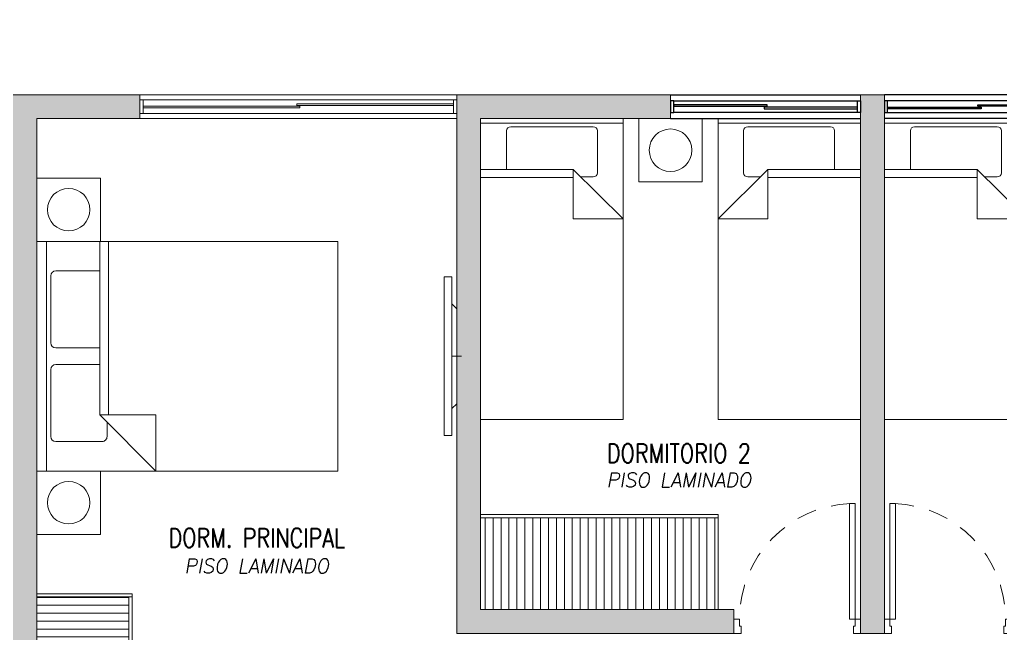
# Model space of a CAD drawing. Header units: millimetres. Extents: x -3 to 53, y -110 to 39.
# Drawn here: x 27.09 to 33.28, y 7.17 to 11.05 of the extents above; entities that cross this region are included whole.
import ezdxf
from ezdxf import colors
from ezdxf.entities.mleader import LeaderData, LeaderLine
from ezdxf.enums import TextEntityAlignment as Align
from ezdxf.math import Vec2, Vec3

# ---------------------------------------------------------------- set-up
doc = ezdxf.new("R2010")
doc.units = ezdxf.units.MM
doc.linetypes.add('HIDDEN2', pattern=[0.1875, 0.125, -0.0625])
for name, color, linetype in [('A-EST HATCH', 8, 'Continuous'), ('A-EST PLACAS', 8, 'Continuous'), ('A-EST VIGAS', 8, 'HIDDEN2'), ('A-MURO BAJO', 8, 'Continuous'), ('A-PROYECCIONES', 8, 'HIDDEN2'), ('A-TEXTO-ACABADO PISO', 8, 'Continuous'), ('A-TEXTO-INDICACIONES', 8, 'Continuous'), ('DLP_MOBILIARIO', 8, 'Continuous'), ('DLP_MOBILIARIO FIJO', 8, 'Continuous'), ('DLP_TEXTO AMBIENTE', 8, 'Continuous')]:
    doc.layers.add(name, color=color, linetype=linetype)
doc.layers.add('A-MUROS', color=8, linetype='Continuous', lineweight=30)
doc.styles.add('ROMANS', font='ROMANS.shx', dxfattribs={"oblique": 10})
doc.styles.add('TXT_COTAS', font='romans.shx', dxfattribs={"width": 0.8})

# ---------------------------------------------------------------- blocks, each defined once
blk = doc.blocks.new('EST-P2')
at = {"layer": 'A-EST HATCH', "lineweight": 0}
h = blk.add_hatch(color=8, dxfattribs=at)
h.dxf.hatch_style = 1
h.paths.add_polyline_path([(-39.55, -10.99), (-39.55, -4.925), (-38.05, -4.925), (-38.05, -5.675), (-37.9, -5.675), (-37.9, -4.725), (-39.7, -4.725), (-39.7, -5.6), (-41.2, -5.6), (-41.2, -5.1), (-41.35, -5.1), (-41.35, -5.8), (-39.7, -5.8), (-39.7, -10.99)])
h.paths.add_polyline_path([(-18.45, -0.925), (-20.05, -0.925), (-20.05, 2.175), (-18.85, 2.175), (-18.85, 2.325), (-20.2, 2.325), (-20.2, -1.075), (-18.45, -1.075)])
h.paths.add_polyline_path([(-17.65, 2.325), (-17.5, 2.325), (-17.5, -1.075), (-17.65, -1.075)])
h.paths.add_polyline_path([(-12.15, 2.8), (-11.85, 2.8), (-11.85, 2.65), (-12, 2.65), (-12, -0.425), (-12.15, -0.425)])
h.paths.add_polyline_path([(-15.1, 2.175), (-15.1, -0.925), (-16.7, -0.925), (-16.7, -1.075), (-14.95, -1.075), (-14.95, 2.325), (-16.3, 2.325), (-16.3, 2.175)])
h.paths.add_polyline_path([(-5.85, 2.65), (-5.25, 2.65), (-5.25, 2.8), (-6, 2.8), (-6, -0.6), (-4.85, -0.6), (-4.85, -0.45), (-5.85, -0.45)])
h.paths.add_polyline_path([(-4.05, 2.8), (-4.05, -0.6), (-3.9, -0.6), (-3.9, 2.8)])
h.paths.add_polyline_path([(-3.1, -0.45), (-1.5, -0.45), (-1.5, 2.65), (-2.7, 2.65), (-2.7, 2.8), (-1.35, 2.8), (-1.35, -0.6), (-3.1, -0.6)])
h.paths.add_polyline_path([(-5.85, -10.9), (-5.25, -10.9), (-5.25, -11.05), (-6, -11.05), (-6, -7.65), (-4.85, -7.65), (-4.85, -7.8), (-5.85, -7.8)])
h.paths.add_polyline_path([(-4.05, -11.05), (-4.05, -7.65), (-3.9, -7.65), (-3.9, -11.05)])
h.paths.add_polyline_path([(-3.1, -7.8), (-1.5, -7.8), (-1.5, -10.9), (-2.7, -10.9), (-2.7, -11.05), (-1.35, -11.05), (-1.35, -7.65), (-3.1, -7.65)])
h.paths.add_polyline_path([(-8.7, -7.55), (-8.85, -7.55), (-8.85, -10.9), (-9, -10.9), (-9, -11.05), (-8.7, -11.05)])
h.paths.add_polyline_path([(-18.45, -7.325), (-20.05, -7.325), (-20.05, -10.425), (-18.85, -10.425), (-18.85, -10.575), (-20.2, -10.575), (-20.2, -7.175), (-18.45, -7.175)])
h.paths.add_polyline_path([(-17.65, -10.575), (-17.5, -10.575), (-17.5, -7.175), (-17.65, -7.175)])
h.paths.add_polyline_path([(-12.15, -11.05), (-11.85, -11.05), (-11.85, -10.9), (-12, -10.9), (-12, -7.825), (-12.15, -7.825)])
h.paths.add_polyline_path([(-15.1, -10.425), (-15.1, -7.325), (-16.7, -7.325), (-16.7, -7.175), (-14.95, -7.175), (-14.95, -10.575), (-16.3, -10.575), (-16.3, -10.425)])
h.paths.add_polyline_path([(-31.6, -0.925), (-30, -0.925), (-30, 2.175), (-31.2, 2.175), (-31.2, 2.325), (-29.85, 2.325), (-29.85, -1.075), (-31.6, -1.075)])
h.paths.add_polyline_path([(-32.4, 2.325), (-32.55, 2.325), (-32.55, -1.075), (-32.4, -1.075)])
h.paths.add_polyline_path([(-38.2, 2.8), (-38.2, 2.65), (-38.05, 2.65), (-38.05, -0.425), (-37.9, -0.425), (-37.9, 2.8)])
h.paths.add_polyline_path([(-34.95, 2.175), (-34.95, -0.925), (-33.35, -0.925), (-33.35, -1.075), (-35.1, -1.075), (-35.1, 2.325), (-33.75, 2.325), (-33.75, 2.175)])
h.paths.add_polyline_path([(-39.7, -2.45), (-41.35, -2.45), (-41.35, -3.15), (-41.2, -3.15), (-41.2, -2.65), (-39.7, -2.65), (-39.7, -3.525), (-37.9, -3.525), (-37.9, -2.575), (-38.05, -2.575), (-38.05, -3.325), (-39.55, -3.325), (-39.55, 2.74), (-39.7, 2.74)])
h.paths.add_polyline_path([(-44.2, 2.65), (-44.8, 2.65), (-44.8, 2.8), (-44.05, 2.8), (-44.05, -0.6), (-45.2, -0.6), (-45.2, -0.45), (-44.2, -0.45)])
h.paths.add_polyline_path([(-46, 2.8), (-46, -0.6), (-46.15, -0.6), (-46.15, 2.8)])
h.paths.add_polyline_path([(-46.95, -0.45), (-48.55, -0.45), (-48.55, 2.65), (-47.35, 2.65), (-47.35, 2.8), (-48.7, 2.8), (-48.7, -0.6), (-46.95, -0.6)])
h.paths.add_polyline_path([(-46, -11.05), (-46, -7.65), (-46.15, -7.65), (-46.15, -11.05)])
h.paths.add_polyline_path([(-46.95, -7.8), (-48.55, -7.8), (-48.55, -10.9), (-47.35, -10.9), (-47.35, -11.05), (-48.7, -11.05), (-48.7, -7.65), (-46.95, -7.65)])
h.paths.add_polyline_path([(-41.35, -7.55), (-41.2, -7.55), (-41.2, -10.9), (-41.05, -10.9), (-41.05, -11.05), (-41.35, -11.05)])
h.paths.add_polyline_path([(-31.6, -7.325), (-30, -7.325), (-30, -10.425), (-31.2, -10.425), (-31.2, -10.575), (-29.85, -10.575), (-29.85, -7.175), (-31.6, -7.175)])
h.paths.add_polyline_path([(-32.4, -10.575), (-32.55, -10.575), (-32.55, -7.175), (-32.4, -7.175)])
h.paths.add_polyline_path([(-37.9, -11.05), (-38.2, -11.05), (-38.2, -10.9), (-38.05, -10.9), (-38.05, -7.825), (-37.9, -7.825)])
h.paths.add_polyline_path([(-34.95, -10.425), (-34.95, -7.325), (-33.35, -7.325), (-33.35, -7.175), (-35.1, -7.175), (-35.1, -10.575), (-33.75, -10.575), (-33.75, -10.425)])
h.paths.add_polyline_path([(-10.35, -4.725), (-12.15, -4.725), (-12.15, -5.675), (-12, -5.675), (-12, -4.925), (-10.5, -4.925), (-10.5, -10.99), (-10.35, -10.99), (-10.35, -5.8), (-8.7, -5.8), (-8.7, -5.1), (-8.85, -5.1), (-8.85, -5.6), (-10.35, -5.6)])
h.paths.add_polyline_path([(-44.05, -11.05), (-44.05, -7.65), (-45.2, -7.65), (-45.2, -7.8), (-44.2, -7.8), (-44.2, -10.9), (-44.8, -10.9), (-44.8, -11.05)])
h.paths.add_polyline_path([(-46.9532, -2.7), (-47.1, -2.7), (-47.1, -1.5), (-44.95, -1.5), (-44.95, -1.65), (-45.4, -1.65), (-45.4, -3.25), (-45.6, -3.25), (-45.6, -1.65), (-46.95, -1.65), (-46.95, -2.7)], flags=17)
h.paths.add_polyline_path([(-46.9532, -5.55), (-47.1, -5.55), (-47.1, -6.75), (-44.95, -6.75), (-44.95, -6.6), (-45.4, -6.6), (-45.4, -5), (-45.6, -5), (-45.6, -6.6), (-46.95, -6.6), (-46.95, -5.55)], flags=17)
h.paths.add_polyline_path([(-41.1999, -4.05), (-44.05, -4.05), (-44.05, -1.5), (-44.2, -1.5), (-44.2, -4.05), (-46.95, -4.05), (-46.95, -3.45), (-47.1, -3.45), (-47.1, -4.05), (-49.85, -4.05), (-49.85, 0), (-50.05, 0), (-50.05, -8.25), (-49.85, -8.25), (-49.85, -4.2), (-47.1, -4.2), (-47.1, -4.8), (-46.95, -4.8), (-46.95, -4.2), (-44.2, -4.2), (-44.2, -6.75), (-44.05, -6.75), (-44.05, -4.2), (-41.1999, -4.2)])
h.paths.add_polyline_path([(-41.35, 2.8), (-41.35, -0.7), (-41.2, -0.7), (-41.2, 2.65), (-41.05, 2.65), (-41.05, 2.8)])
h.paths.add_polyline_path([(-10.35, 2.74), (-10.35, -2.45), (-8.7, -2.45), (-8.7, -3.15), (-8.85, -3.15), (-8.85, -2.65), (-10.35, -2.65), (-10.35, -3.525), (-12.15, -3.525), (-12.15, -2.575), (-12, -2.575), (-12, -3.325), (-10.5, -3.325), (-10.5, 2.74)])
h.paths.add_polyline_path([(-2.95, -4.05), (-0.2, -4.05), (-0.2, 0), (0, 0), (0, -8.25), (-0.2, -8.25), (-0.2, -4.2), (-2.95, -4.2), (-2.95, -4.8), (-3.1, -4.8), (-3.1, -4.2), (-5.85, -4.2), (-5.85, -6.75), (-6, -6.75), (-6, -4.2), (-8.8501, -4.2), (-8.8501, -4.05), (-6, -4.05), (-6, -1.5), (-5.85, -1.5), (-5.85, -4.05), (-3.1, -4.05), (-3.1, -3.45), (-2.95, -3.45)])
h.paths.add_polyline_path([(-8.7, 2.8), (-9, 2.8), (-9, 2.65), (-8.85, 2.65), (-8.85, -0.7), (-8.7, -0.7)])
h.paths.add_polyline_path([(-3.0968, -2.7), (-2.95, -2.7), (-2.95, -1.5), (-5.1, -1.5), (-5.1, -1.65), (-4.65, -1.65), (-4.65, -3.25), (-4.45, -3.25), (-4.45, -1.65), (-3.1, -1.65), (-3.1, -2.7)], flags=17)
h.paths.add_polyline_path([(-3.0968, -5.55), (-2.95, -5.55), (-2.95, -6.75), (-5.1, -6.75), (-5.1, -6.6), (-4.65, -6.6), (-4.65, -5), (-4.45, -5), (-4.45, -6.6), (-3.1, -6.6), (-3.1, -5.55)], flags=17)
h.paths.add_polyline_path([(-23.35, -3.525), (-23.2, -3.525), (-23.2, 0.475), (-23.35, 0.475)])
h.paths.add_polyline_path([(-27.6, -3.525), (-37, -3.525), (-37, -3.375), (-33.45, -3.375), (-33.45, -1.975), (-33.25, -1.975), (-33.25, -3.375), (-30.35, -3.375), (-30.35, -1.975), (-30.2, -1.975), (-30.2, -3.375), (-27.8, -3.375), (-27.8, -2.125), (-29.45, -2.125), (-29.45, -1.975), (-27.175, -1.975), (-27.175, -2.125), (-27.6, -2.125)])
h.paths.add_polyline_path([(-27.15, -3.525), (-25.05, -3.525), (-25.05, -3.375), (-27, -3.375), (-27, 0.325), (-25.05, 0.325), (-25.05, 0.475), (-27, 0.475), (-27, 2.325), (-27.85, 2.325), (-27.85, 2.175), (-27.15, 2.175)])
h.paths.add_polyline_path([(-22.45, -2.125), (-22.45, -3.525), (-13.05, -3.525), (-13.05, -3.375), (-16.6, -3.375), (-16.6, -1.975), (-16.8, -1.975), (-16.8, -3.375), (-19.7, -3.375), (-19.7, -1.975), (-19.85, -1.975), (-19.85, -3.375), (-22.25, -3.375), (-22.25, -2.125), (-20.6, -2.125), (-20.6, -1.975), (-22.825, -1.975), (-22.825, -2.125)])
h.paths.add_polyline_path([(-22.85, 2.175), (-22.2, 2.175), (-22.2, 2.325), (-23.05, 2.325), (-23.05, -3.525), (-22.85, -3.525)])
h.paths.add_polyline_path([(-23.05, -6.3), (-23.05, -10.575), (-22.2, -10.575), (-22.2, -10.425), (-22.85, -10.425), (-22.85, -6.3)])
h.paths.add_polyline_path([(-21.05, -6.275), (-21.05, -6.125), (-22.85, -6.125), (-22.85, -4.875), (-20.3, -4.875), (-20.3, -6.275), (-20.15, -6.275), (-20.15, -4.875), (-16.8, -4.875), (-16.8, -6.275), (-16.6, -6.275), (-16.6, -4.875), (-13.05, -4.875), (-13.05, -4.725), (-23.05, -4.725), (-23.05, -6.275)])
h.paths.add_polyline_path([(-27, -6.3), (-27, -10.025), (-23.35, -10.025), (-23.35, -7.375), (-25.7, -7.375), (-25.7, -6.825), (-26, -6.825), (-26, -6.675), (-25.55, -6.675), (-25.55, -7.225), (-23.35, -7.225), (-23.35, -4.875), (-26, -4.875), (-26, -4.725), (-23.2, -4.725), (-23.2, -10.175), (-27, -10.175), (-27, -10.575), (-27.85, -10.575), (-27.85, -10.425), (-27.15, -10.425), (-27.15, -6.3)])
h.paths.add_polyline_path([(-29, -6.275), (-29, -6.125), (-27.2, -6.125), (-27.2, -4.875), (-29.75, -4.875), (-29.75, -6.275), (-29.9, -6.275), (-29.9, -4.875), (-33.25, -4.875), (-33.25, -6.275), (-33.45, -6.275), (-33.45, -4.875), (-37, -4.875), (-37, -4.725), (-27, -4.725), (-27, -6.275)])
at = {"layer": 'A-EST PLACAS', "color": 8, "lineweight": 0}
for points in [[(-22.85, 2.175), (-22.2, 2.175), (-22.2, 2.325), (-23.05, 2.325), (-23.05, -3.525), (-22.85, -3.525)], [(-18.45, -0.925), (-20.05, -0.925), (-20.05, 2.175), (-18.85, 2.175), (-18.85, 2.325), (-20.2, 2.325), (-20.2, -1.075), (-18.45, -1.075)], [(-17.65, 2.325), (-17.5, 2.325), (-17.5, -1.075), (-17.65, -1.075)]]:
    blk.add_lwpolyline(points, close=True, dxfattribs=at)
at = {"layer": 'A-EST VIGAS', "color": 8, "lineweight": 0}
for p, q in [((-22.2, 2.325), (-20.2, 2.325)), ((-18.85, 2.325), (-17.65, 2.325)), ((-17.5, 2.325), (-16.3, 2.325))]:
    blk.add_line(p, q, dxfattribs=at)
blk = doc.blocks.new('1 PLAZA')
at = {"color": 8, "lineweight": 0}
for p, q in [((-0.2592, -0.0513), (0.2619, -0.0513)), ((-0.2859, -0.3221), (-0.2859, -0.0781)), ((0.2887, -0.0781), (0.2887, -0.3415)), ((-0.45, -0.3221), (0.1356, -0.3221)), ((0.1356, -0.371), (-0.45, -0.371)), ((0.45, -0.6318), (0.1356, -0.3221)), ((0.1356, -0.3221), (0.1356, -0.6318)), ((0.2619, -0.3683), (0.1825, -0.3683)), ((0.1356, -0.6318), (0.45, -0.6318))]:
    blk.add_line(p, q, dxfattribs=at)
at = {"color": 8, "lineweight": 0, "extrusion": (4.49068e-08, -3.60286e-08, 1), "elevation": 0}
blk.add_lwpolyline([(-0.45, -0.0287), (0.45, -0.0287), (0.45, 0), (-0.45, 0)], close=True, dxfattribs=at)
at = {"color": 8, "lineweight": 0}
blk.add_lwpolyline([(-0.45, -1.9), (-0.45, -0.0287), (0.45, -0.0287), (0.45, -1.9)], close=True, dxfattribs=at)
for centre, start, end in [((-0.2592, -0.0781), 90, 180), ((0.2619, -0.0781), 0, 90), ((0.2619, -0.3415), 270, 0)]:
    blk.add_arc(centre, 0.0267, start, end, dxfattribs=at)
blk = doc.blocks.new('VELADOR')
at = {"color": 8, "lineweight": 0}
blk.add_lwpolyline([(0, 0.4), (0, 0), (0.4, 0), (0.4, 0.4)], close=True, dxfattribs=at)
blk.add_circle((0.2, 0.2), 0.1344, dxfattribs=at)
blk = doc.blocks.new('A$C4BFA03A9')
at = {"color": 8, "lineweight": 0}
for points in [[(0.06, -0.5), (0.11, -0.5), (0.11, 0.5), (0.06, 0.5)], [(0.03, -0.3), (0.06, -0.33), (0.06, 0.33), (0.03, 0.3)]]:
    blk.add_lwpolyline(points, close=True, dxfattribs=at)
at = {"layer": 'A-PROYECCIONES', "color": 8, "lineweight": 0, "ltscale": 0.15}
blk.add_line((0.06, 0), (0, 0), dxfattribs=at)
blk = doc.blocks.new('CAMA 2PLAZAS C_VELADOR')
at = {"color": 8, "lineweight": 0}
for p, q in [((-1.8499, 0), (-0.3999, 0)), ((-1.8499, -0.06), (-1.8499, 0)), ((-0.3999, 0), (-0.3999, -0.06))]:
    blk.add_line(p, q, dxfattribs=at)
at = {"color": 8, "linetype": 'Continuous', "lineweight": 0}
for p, q in [((-1.8499, -0.06), (-0.3999, -0.06)), ((-1.8499, -1.9), (-1.8499, -0.06)), ((-0.3999, -0.06), (-0.3999, -1.9)), ((-1.6633, -0.3958), (-1.6633, -0.1184)), ((-1.6327, -0.0878), (-1.2086, -0.0878)), ((-1.1779, -0.1184), (-1.1779, -0.3958)), ((-1.0719, -0.3958), (-1.0719, -0.1184)), ((-1.0413, -0.0878), (-0.6172, -0.0878)), ((-0.5866, -0.1184), (-0.5866, -0.4118)), ((-1.8499, -0.396), (-0.7546, -0.396)), ((-0.3999, -0.7507), (-0.7546, -0.396)), ((-0.7546, -0.396), (-0.7546, -0.7507)), ((-0.7546, -0.452), (-1.8499, -0.452)), ((-0.6172, -0.4424), (-0.7082, -0.4424)), ((-0.7546, -0.7507), (-0.3999, -0.7507)), ((-0.3999, -1.9), (-1.8499, -1.9))]:
    blk.add_line(p, q, dxfattribs=at)
at = {"color": 8, "lineweight": 0}
for points in [[(-2.2499, -0.4), (-1.8499, -0.4), (-1.8499, 0), (-2.2499, 0)], [(-0.4, -0.4), (0, -0.4), (0, 0), (-0.4, 0)]]:
    blk.add_lwpolyline(points, close=True, dxfattribs=at)
for centre in [(-2.0499, -0.2), (-0.2, -0.2)]:
    blk.add_circle(centre, 0.1344, dxfattribs=at)
at = {"color": 8, "linetype": 'Continuous', "lineweight": 0}
for centre, start, end in [((-1.6327, -0.1184), 90, 180), ((-1.2086, -0.1184), 0, 90), ((-1.0413, -0.1184), 90, 180), ((-0.6172, -0.1184), 0, 90), ((-0.6172, -0.4118), 270, 0)]:
    blk.add_arc(centre, 0.0306, start, end, dxfattribs=at)
blk = doc.blocks.new('*U142')
at = {"color": 8, "lineweight": 0}
for p, q in [((0.01, 0.755), (0.01, 0.8)), ((0.055, 0.755), (0.01, 0.755)), ((0.1, 0.765), (0.055, 0.765)), ((0.055, 0.755), (0.055, 0.765)), ((0.1, 0.765), (0.1, 0.8)), ((0.055, 0.045), (0.01, 0.045)), ((0.01, 0.045), (0.01, 0)), ((0.055, 0.045), (0.055, 0.035)), ((0.1, 0.035), (0.055, 0.035)), ((0.1, 0.035), (0.1, 0))]:
    blk.add_line(p, q, dxfattribs=at)
blk.add_lwpolyline([(0.83, 0.07), (0.83, 0.035), (0.1, 0.035), (0.1, 0.07)], close=True, dxfattribs=at)
at = {"color": 8, "linetype": 'HIDDEN2', "lineweight": 0}
blk.add_arc((0.0996, 0.034), 0.731, 2.23015, 89.96723, dxfattribs=at)
blk = doc.blocks.new('VP.120')
at = {"layer": 'A-MURO BAJO'}
for p, q in [((0, 0), (1.2, 0)), ((0, -0.15), (1.2, -0.15))]:
    blk.add_line(p, q, dxfattribs=at)
at = {"layer": 'DLP_MOBILIARIO FIJO', "color": 251}
for p, q in [((0.02, -0.0375), (1.18, -0.0375)), ((1.18, -0.1125), (0.02, -0.1125))]:
    blk.add_line(p, q, dxfattribs=at)
at = {"layer": 'DLP_MOBILIARIO FIJO', "color": 6}
for points in [[(0, -0.1125), (0.02, -0.1125), (0.02, -0.0375), (0, -0.0375)], [(1.2, -0.1125), (1.18, -0.1125), (1.18, -0.0375), (1.2, -0.0375)]]:
    blk.add_lwpolyline(points, close=True, dxfattribs=at)
at = {"layer": 'DLP_MOBILIARIO FIJO', "elevation": 0}
for points in [[(0.61, -0.0625), (0.02, -0.0625), (0.02, -0.0725), (0.61, -0.0725)], [(0.59, -0.0875), (1.18, -0.0875), (1.18, -0.0775), (0.59, -0.0775)]]:
    blk.add_lwpolyline(points, close=True, dxfattribs=at)
blk = doc.blocks.new('DPTO 75.2')
at = {"layer": 'DLP_MOBILIARIO FIJO', "lineweight": 0}
h = blk.add_hatch(dxfattribs=at)
h.set_pattern_fill('_USER', color=8, scale=0.05, angle=270, pattern_type=0)
h.set_pattern_definition([(270, (6.42, 3.179994), (0.05, -9e-18), [])])
h.paths.add_polyline_path([(7.9, 2.6), (6.42, 2.6), (6.42, 3.18), (7.9, 3.18)])
at = {"layer": 'A-MURO BAJO', "color": 8, "lineweight": 0}
for p, q in [((8.05, 5.85, 0), (10.05, 5.85, 0)), ((8.05, 5.7, 0), (10.05, 5.7, 0))]:
    blk.add_line(p, q, dxfattribs=at)
at = {"layer": 'A-MUROS', "color": 8, "lineweight": 0}
for p, q in [((5.35, 5.85, 0), (5.35, 2.45, 0)), ((5.35, 5.85, 0), (5.5, 5.85, 0)), ((5.5, 5.85, 0), (5.5, 2.45, 0)), ((6.7, 5.85, 0), (6.7, 5.7, 0)), ((8.05, 5.85, 0), (6.7, 5.85, 0)), ((8.05, 5.85, 0), (8.05, 2.45, 0)), ((7.9, 5.7, 0), (6.7, 5.7, 0)), ((7.9, 5.7, 0), (7.9, 2.6, 0)), ((6.3, 2.6, 0), (6.3, 2.45, 0)), ((7.9, 2.6, 0), (6.3, 2.6, 0)), ((5.35, 2.45, 0), (5.5, 2.45, 0)), ((8.05, 2.45, 0), (6.3, 2.45, 0))]:
    blk.add_line(p, q, dxfattribs=at)
at = {"layer": 'DLP_MOBILIARIO FIJO', "color": 8, "lineweight": 0}
for p, q in [((8.07, 5.8175, 0), (10.03, 5.8175, 0)), ((10.03, 5.7325, 0), (8.07, 5.7325, 0))]:
    blk.add_line(p, q, dxfattribs=at)
at = {"layer": 'DLP_MOBILIARIO FIJO', "color": 8, "lineweight": 0, "elevation": 0}
for points in [[(8.05, 5.7325), (8.07, 5.7325), (8.07, 5.8175), (8.05, 5.8175)], [(9.06, 5.7925), (8.07, 5.7925), (8.07, 5.7825), (9.06, 5.7825)], [(9.04, 5.7675), (10.03, 5.7675), (10.03, 5.7775), (9.04, 5.7775)], [(10.05, 5.7325), (10.03, 5.7325), (10.03, 5.8175), (10.05, 5.8175)], [(6.4, 3.2), (6.4, 3.18), (7.9, 3.18), (7.9, 3.2)], [(6.42, 2.6), (6.4, 2.6), (6.4, 3.18), (6.42, 3.18)], [(7.9, 2.6), (6.42, 2.6), (6.42, 3.18), (7.9, 3.18)]]:
    blk.add_lwpolyline(points, close=True, dxfattribs=at)
at = {"color": 8, "lineweight": 0}
blk.add_blockref('VP.120', (4.15, 5.85, 0), dxfattribs=at)
at = {"color": 8, "lineweight": 0, "xscale": -1}
blk.add_blockref('VP.120', (6.7, 5.85, 0), dxfattribs=at)
at = {"layer": 'DLP_MOBILIARIO', "color": 8, "lineweight": 0, "extrusion": (-4.49068e-08, -3.60286e-08, -1), "zscale": -1}
for p in [(-4.9, 5.7, 0), (-7.45, 5.7, 0)]:
    blk.add_blockref('1 PLAZA', p, dxfattribs=at)
at = {"layer": 'DLP_MOBILIARIO', "color": 8, "lineweight": 0, "extrusion": (-4.49068e-08, 3.60286e-08, 1)}
for name, p in [('1 PLAZA', (5.95, 5.7, 0)), ('VELADOR', (6.5, 5.3, 0))]:
    blk.add_blockref(name, p, dxfattribs=at)
at = {"layer": 'DLP_MOBILIARIO', "color": 8, "lineweight": 0, "extrusion": (-4.49068e-08, -3.60286e-08, 1), "rotation": 270}
blk.add_blockref('CAMA 2PLAZAS C_VELADOR', (10.7, 3.0751, 0), dxfattribs=at)
at = {"layer": 'DLP_MOBILIARIO', "color": 8, "lineweight": 0}
blk.add_blockref('A$C4BFA03A9', (8.02, 4.2, 0), dxfattribs=at)
at = {"layer": 'DLP_MOBILIARIO', "color": 8, "lineweight": 0, "rotation": 90}
blk.add_blockref('*U142', (5.35, 2.44, 0), dxfattribs=at)
at = {"layer": 'DLP_MOBILIARIO', "color": 8, "lineweight": 0, "xscale": -1.000000000000001, "rotation": 270}
blk.add_blockref('*U142', (5.5, 2.44, 0), dxfattribs=at)
blk = doc.blocks.new('TEXTO AMBIENTES PT')
at = {"layer": 'A-TEXTO-ACABADO PISO', "color": 8, "lineweight": 0, "char_height": 0.09, "attachment_point": 2, "style": 'ROMANS'}
for insert in [(29.9029, -2.8614), (27.2371, -3.4044)]:
    blk.add_mtext_dynamic_manual_height_columns('PISO LAMINADO', width=1.20225, gutter_width=12.5, heights=[0], dxfattribs=dict(at, insert=insert))
at = {"layer": 'DLP_TEXTO AMBIENTE', "color": 8, "lineweight": 0, "style": 'ROMANS', "width": 0.8}
for s, p in [('DORMITORIO 2', (29.9027, -2.7981)), ('DORM. PRINCIPAL', (27.2373, -3.3321))]:
    blk.add_text(s, height=0.12, dxfattribs=at).set_placement(p, align=Align.CENTER)
blk = doc.blocks.new('JUNTA2')
at = {"layer": 'DLP_MOBILIARIO FIJO', "lineweight": 0}
h = blk.add_hatch(dxfattribs=at)
h.set_pattern_fill('_USER', color=8, scale=0.05, angle=180, pattern_type=0)
h.set_pattern_definition([(180, (-9816.06571, -3196.047795), (-6e-18, -0.05), [])])
h.paths.add_polyline_path([(0.25, -3.17), (0.25, -4.3), (0.83, -3.72), (0.83, -3.17)])
at = {"layer": 'A-MUROS', "color": 8, "lineweight": 0}
blk.add_lwpolyline([(0.25, -5.85), (0.05, -5.85), (0.05, 0), (0.9, 0), (0.9, -0.15), (0.25, -0.15), (0.25, -4.3), (2.5, -4.3)], dxfattribs=at)
at = {"layer": 'DLP_MOBILIARIO FIJO', "color": 8, "lineweight": 0, "elevation": 0}
for points in [[(0.85, -3.15), (0.85, -3.17), (0.25, -3.17), (0.25, -3.15)], [(0.25, -3.17), (0.25, -4.3), (0.83, -3.72), (0.83, -3.17)], [(0.85, -3.72), (0.83, -3.72), (0.83, -3.17), (0.85, -3.17)]]:
    blk.add_lwpolyline(points, close=True, dxfattribs=at)
blk = doc.blocks.new('TEXTO NOTAS PT')
at = {"layer": 'A-TEXTO-INDICACIONES'}
ml = blk.add_multileader_mtext('Standard', dxfattribs=at)
ml.set_content('\\pxsm1,t16;JUNTA \\PSISMICA', color=256, style='TXT_COTAS')
ml.set_leader_properties(color=7)
ml.build(insert=Vec2(0, 0))
ml.multileader.update_dxf_attribs({"dogleg_length": 0.05, "arrow_head_size": 0.07})
ctx = ml.context
ctx.base_point, ctx.char_height, ctx.arrow_head_size, ctx.landing_gap_size, ctx.plane_origin = Vec3(24.7596, -1.6162, 0), 0.09, 0.07, 0.05, Vec3(24.5402, -1.0328, 0)
notes = []
notes.append((ctx, [(1, (1, 1, 0), (25.4602, -1.6162, 0), (-1, 0), 0.2064, [(0, [(25.5546, -2.3146, 0)], 0, [])])]))
ctx.mtext.insert, ctx.mtext.width, ctx.mtext.defined_height, ctx.mtext.flow_direction = Vec3(24.8096, -1.5712, 0), 1.024058, 0.5146, 5
for ctx, leaders in notes:
    for number, flags, end, landing, length, lines in leaders:
        leader = LeaderData()
        leader.index, (leader.has_last_leader_line, leader.has_dogleg_vector, leader.attachment_direction) = number, flags
        leader.last_leader_point, leader.dogleg_vector, leader.dogleg_length = Vec3(end), Vec3(landing), length
        for number, points, colour, breaks in lines:
            line = LeaderLine()
            line.index, line.vertices, line.color, line.breaks = number, Vec3.list(points), colors.encode_raw_color(colour), breaks
            leader.lines.append(line)
        ctx.leaders.append(leader)
blk = doc.blocks.new('arq.')
at = {"color": 8}
blk.add_blockref('EST-P2', (151.2627, 10.1436, 0), dxfattribs=at)
at = {"color": 8, "xscale": -1}
blk.add_blockref('DPTO 75.2', (139.1127, 6.6186, 0), dxfattribs=at)
at = {"color": 8}
blk.add_blockref('JUNTA2', (128.1627, 12.4686), dxfattribs=at)
at = {"layer": 'A-TEXTO-INDICACIONES', "color": 8}
blk.add_blockref('TEXTO NOTAS PT', (102.5627, 12.9436), dxfattribs=at)
at = {"layer": 'DLP_TEXTO AMBIENTE', "color": 8}
blk.add_blockref('TEXTO AMBIENTES PT', (102.5627, 12.9436), dxfattribs=at)

msp = doc.modelspace()

# ---------------------------------------------------------------- block references
at = {"color": 7}
msp.add_blockref('arq.', (-101.2125, -1.8936), dxfattribs=at)

doc.saveas('drawing.dxf')
